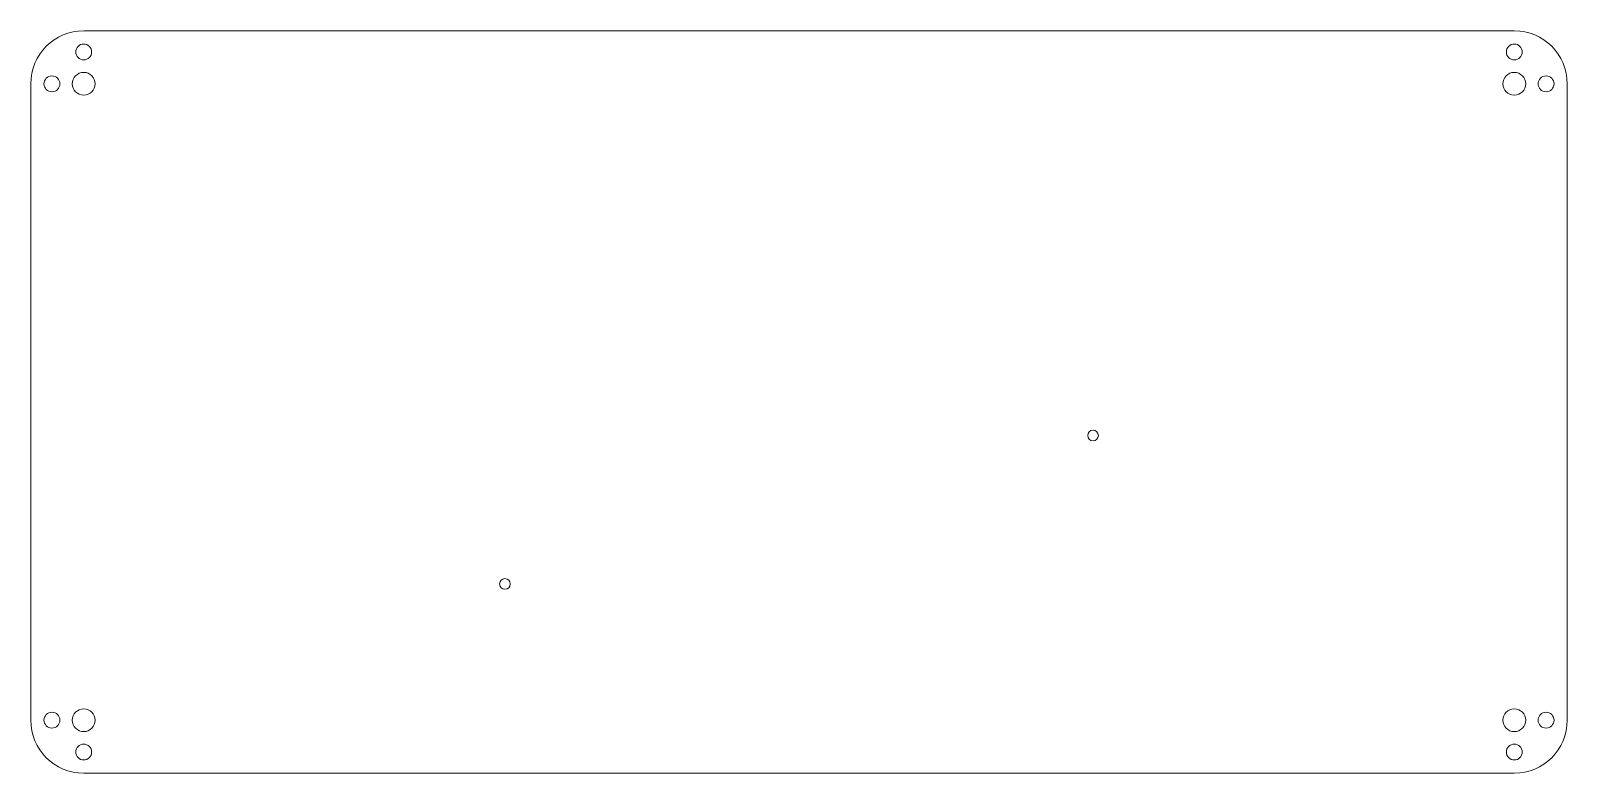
# Model space of a CAD drawing. Header units: millimetres. Extents: x -145 to 145, y -70 to 70.
import ezdxf

# ---------------------------------------------------------------- set-up
doc = ezdxf.new("R2010")
doc.units = ezdxf.units.MM

msp = doc.modelspace()

# ---------------------------------------------------------------- linework, layer by layer
at = {"color": 7, "linetype": 'Continuous', "lineweight": 15}
for p, q in [((-135, 70), (135, 70)), ((-145, 60), (-145, -60)), ((145, 60), (145, -60)), ((135, -70), (-135, -70))]:
    msp.add_line(p, q, dxfattribs=at)
for centre, radius in [((-135, 66), 1.5), ((135, 66), 1.5), ((-141, 60), 1.5), ((-135, 60), 2.15), ((135, 60), 2.15), ((141, 60), 1.5), ((55.5, -6.31), 1), ((-55.5, -34.31), 1), ((-135, -60), 2.15), ((135, -60), 2.15), ((-141, -60), 1.5), ((141, -60), 1.5), ((-135, -66), 1.5), ((135, -66), 1.5)]:
    msp.add_circle(centre, radius, dxfattribs=at)
for centre, start, end in [((-135, 60), 90, 180), ((135, 60), 0, 90), ((-135, -60), 180, 270), ((135, -60), 270, 0)]:
    msp.add_arc(centre, 10, start, end, dxfattribs=at)

doc.saveas('drawing.dxf')
